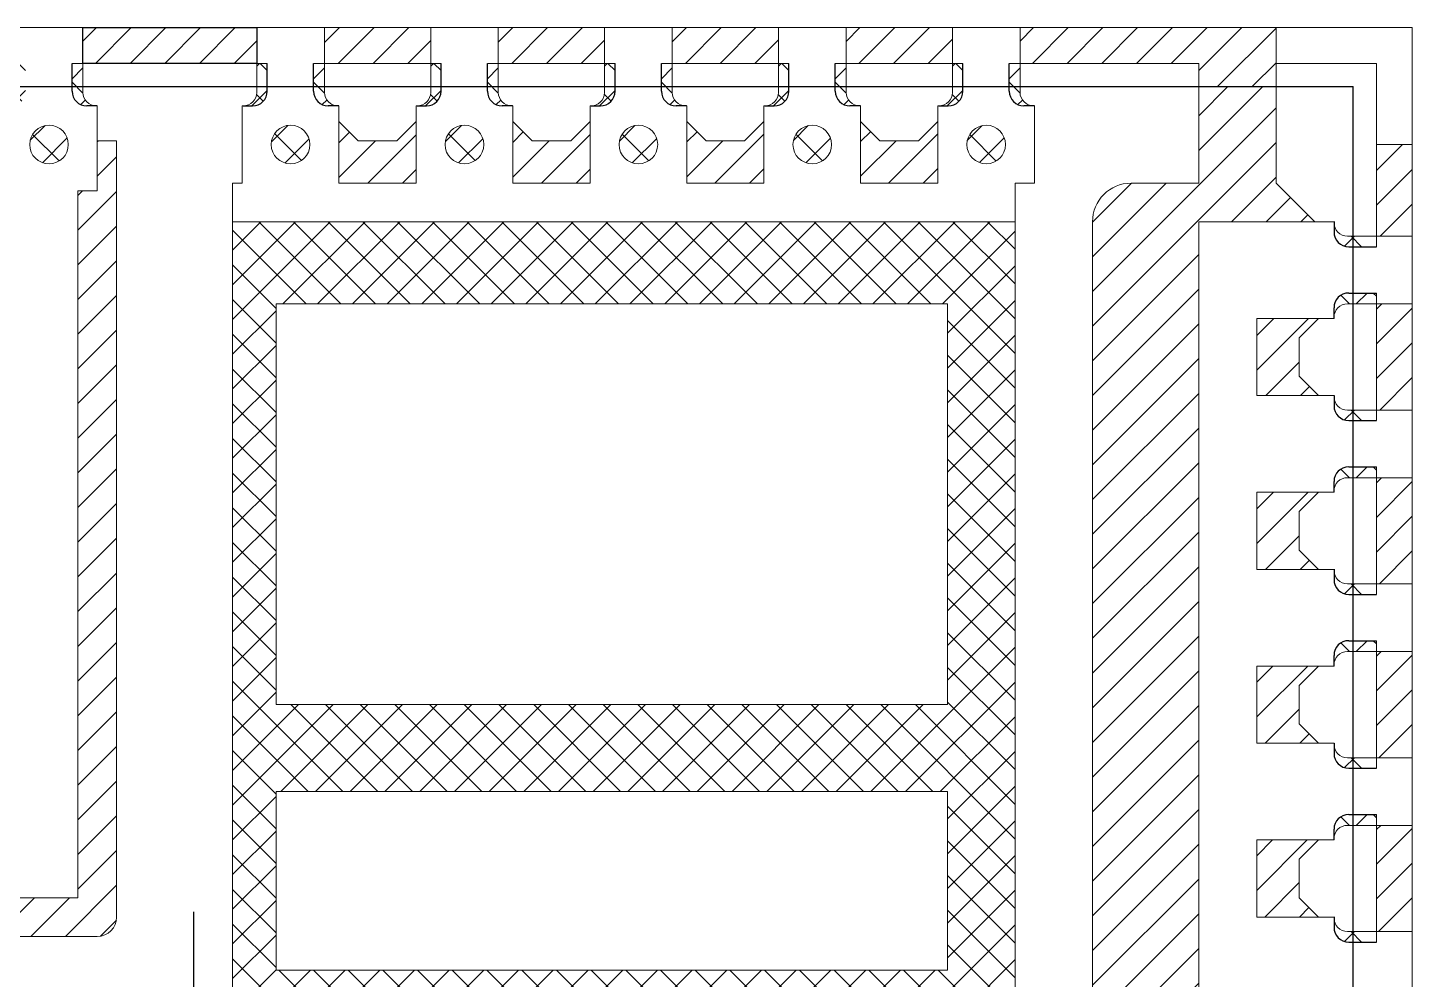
# Model space of a CAD drawing. Extents: x -4.2 to 13.4, y -4.2 to 26.3.
# Drawn here: x 11.567 to 13.359, y 0.095 to 1.326 of the extents above; entities that cross this region are included whole.
import ezdxf

# ---------------------------------------------------------------- set-up
doc = ezdxf.new("R2010")
doc.units = 0
doc.linetypes.add('CENTER', pattern=[50.8, 31.75, -6.35, 6.35, -6.35])
doc.linetypes.add('SLD-Solid', pattern=[0])
doc.layers.add('AM_4', color=3, linetype='Continuous', lineweight=25)
doc.layers.add('LDF', color=7, linetype='SLD-Solid')
doc.layers.add('LF-LINE', color=1, linetype='Continuous')
pattern_1 = [(45, (2.730356, 47.748522), (-0.02245064, 0.02245064), []), (135, (2.730356, 47.748522), (-0.02245064, -0.02245064), [])]

# ---------------------------------------------------------------- blocks, each defined once
blk = doc.blocks.new('A$C22A76AAA')
h = blk.add_hatch()
h.set_pattern_fill('ANSI31', color=256, scale=0.01)
h.set_pattern_definition([(45, (-1.52794, -0.04899), (-0.02245064, 0.02245064), [])])
h.paths.add_polyline_path([(-1.4709, -0.0187), (-1.8021, -0.0187), (-1.8021, -0.065), (-1.5709, -0.065), (-1.5709, -0.095), (-1.4709, -0.095)])
h.paths.add_polyline_path([(-1.8896, -0.0187), (-2.0271, -0.0187), (-2.0271, -0.065), (-1.8896, -0.065)])
h.paths.add_polyline_path([(-2.1146, -0.0187), (-2.2521, -0.0187), (-2.2521, -0.065), (-2.1146, -0.065)])
h.paths.add_polyline_path([(-2.3396, -0.0187), (-2.4771, -0.0187), (-2.4771, -0.065), (-2.3396, -0.065)])
h.paths.add_polyline_path([(-2.5646, -0.0187), (-2.7021, -0.0187), (-2.7021, -0.065), (-2.5646, -0.065)])
h.paths.add_polyline_path([(-2.7896, -0.0187), (-3.0146, -0.0187), (-3.0146, -0.065), (-2.7896, -0.065)])
h.paths.add_polyline_path([(-3.1021, -0.0187), (-3.2396, -0.0187), (-3.2396, -0.065), (-3.1021, -0.065)])
h.paths.add_polyline_path([(-3.3271, -0.0187), (-3.4646, -0.0187), (-3.4646, -0.065), (-3.3271, -0.065)])
h.paths.add_polyline_path([(-3.5521, -0.0187), (-3.6896, -0.0187), (-3.6896, -0.065), (-3.5521, -0.065)])
h.paths.add_polyline_path([(-3.7771, -0.0187), (-3.9146, -0.0187), (-3.9146, -0.065), (-3.7771, -0.065)])
h.paths.add_polyline_path([(-4.0021, -0.0187), (-4.2959, -0.0187), (-4.2959, -0.065), (-4.0021, -0.065)])
h.paths.add_polyline_path([(-4.4009, -0.17), (-4.4471, -0.17), (-4.4471, -0.2737), (-4.4009, -0.2737)])
h.paths.add_polyline_path([(-4.4009, -0.3612), (-4.4471, -0.3612), (-4.4471, -0.4987), (-4.4009, -0.4987)])
h.paths.add_polyline_path([(-4.4009, -0.5862), (-4.4471, -0.5862), (-4.4471, -0.7237), (-4.4009, -0.7237)])
h.paths.add_polyline_path([(-4.4009, -0.8112), (-4.4471, -0.8112), (-4.4471, -0.9487), (-4.4009, -0.9487)])
h.paths.add_polyline_path([(-4.4009, -1.0362), (-4.4471, -1.0362), (-4.4471, -1.1737), (-4.4009, -1.1737)])
h.paths.add_polyline_path([(-4.4009, -1.2612), (-4.4471, -1.2612), (-4.4471, -1.3987), (-4.4009, -1.3987)])
h.paths.add_polyline_path([(-4.4009, -1.4862), (-4.4471, -1.4862), (-4.4471, -1.6237), (-4.4009, -1.6237)])
h.paths.add_polyline_path([(-4.4009, -1.7112), (-4.4471, -1.7112), (-4.4471, -1.8487), (-4.4009, -1.8487)])
h.paths.add_polyline_path([(-4.4009, -1.9362), (-4.4471, -1.9362), (-4.4471, -2.0737), (-4.4009, -2.0737)])
h.paths.add_polyline_path([(-4.4009, -2.1612), (-4.4471, -2.1612), (-4.4471, -2.2987), (-4.4009, -2.2987)])
h.paths.add_polyline_path([(-4.4009, -2.3862), (-4.4471, -2.3862), (-4.4471, -2.52), (-4.4009, -2.52)])
h.paths.add_polyline_path([(-1.2946, -2.4012), (-1.3409, -2.4012), (-1.3409, -2.52), (-1.2946, -2.52)])
h.paths.add_polyline_path([(-1.2946, -2.1762), (-1.3409, -2.1762), (-1.3409, -2.3137), (-1.2946, -2.3137)])
h.paths.add_polyline_path([(-1.2946, -1.9512), (-1.3409, -1.9512), (-1.3409, -2.0887), (-1.2946, -2.0887)])
h.paths.add_polyline_path([(-1.2946, -1.7262), (-1.3409, -1.7262), (-1.3409, -1.8637), (-1.2946, -1.8637)])
h.paths.add_polyline_path([(-1.2946, -1.5012), (-1.3409, -1.5012), (-1.3409, -1.6387), (-1.2946, -1.6387)])
h.paths.add_polyline_path([(-1.2946, -1.2762), (-1.3409, -1.2762), (-1.3409, -1.4137), (-1.2946, -1.4137)])
h.paths.add_polyline_path([(-1.2946, -1.0512), (-1.3409, -1.0512), (-1.3409, -1.1887), (-1.2946, -1.1887)])
h.paths.add_polyline_path([(-1.2946, -0.8262), (-1.3409, -0.8262), (-1.3409, -0.9637), (-1.2946, -0.9637)])
h.paths.add_polyline_path([(-1.2946, -0.6012), (-1.3409, -0.6012), (-1.3409, -0.7387), (-1.2946, -0.7387)])
h.paths.add_polyline_path([(-1.2946, -0.3762), (-1.3409, -0.3762), (-1.3409, -0.5137), (-1.2946, -0.5137)])
h.paths.add_polyline_path([(-1.2946, -0.17), (-1.3409, -0.17), (-1.3409, -0.2887), (-1.2946, -0.2887)])
at = {"linetype": 'ByBlock', "ltscale": 10}
h = blk.add_hatch(dxfattribs=at)
h.set_pattern_fill('ANSI37', color=3, scale=0.01, style=0)
h.set_pattern_definition([(45, (-33.840053, -46.449707), (-0.02245064, 0.02245064), []), (135, (-33.840053, -46.449707), (-0.02245064, -0.02245064), [])])
h.paths.add_polyline_path([(-3.0886, -0.065), (-3.1021, -0.065), (-3.1021, -0.095), (-3.0886, -0.095)])
h.paths.add_polyline_path([(-3.0886, -0.095), (-3.1021, -0.095), (-3.1021, -0.1025, -0.413571), (-3.1196, -0.12), (-3.1076, -0.12, 0.414214), (-3.0886, -0.101)])
h.paths.add_polyline_path([(-3.0146, -0.095), (-3.0286, -0.095), (-3.0286, -0.101, 0.414214), (-3.0096, -0.12), (-2.9971, -0.12, -0.414856), (-3.0146, -0.1025)])
h.paths.add_polyline_path([(-3.0146, -0.065), (-3.0286, -0.065), (-3.0286, -0.095), (-3.0146, -0.095)])
h = blk.add_hatch(dxfattribs=at)
h.set_pattern_fill('ANSI37', color=3, scale=0.01, style=0)
h.set_pattern_definition([(45, (-33.527553, -46.449707), (-0.02245064, 0.02245064), []), (135, (-33.527553, -46.449707), (-0.02245064, -0.02245064), [])])
h.paths.add_polyline_path([(-2.7761, -0.065), (-2.7896, -0.065), (-2.7896, -0.095), (-2.7761, -0.095)])
h.paths.add_polyline_path([(-2.7761, -0.095), (-2.7896, -0.095), (-2.7896, -0.1025, -0.413571), (-2.8071, -0.12), (-2.7951, -0.12, 0.414214), (-2.7761, -0.101)])
h.paths.add_polyline_path([(-2.7021, -0.095), (-2.7161, -0.095), (-2.7161, -0.101, 0.414214), (-2.6971, -0.12), (-2.6846, -0.12, -0.414856), (-2.7021, -0.1025)])
h.paths.add_polyline_path([(-2.7021, -0.065), (-2.7161, -0.065), (-2.7161, -0.095), (-2.7021, -0.095)])
h = blk.add_hatch(dxfattribs=at)
h.set_pattern_fill('ANSI37', color=3, scale=0.01, style=0)
h.set_pattern_definition([(45, (-33.302553, -46.449707), (-0.02245064, 0.02245064), []), (135, (-33.302553, -46.449707), (-0.02245064, -0.02245064), [])])
h.paths.add_polyline_path([(-2.5511, -0.065), (-2.5646, -0.065), (-2.5646, -0.095), (-2.5511, -0.095)])
h.paths.add_polyline_path([(-2.5511, -0.095), (-2.5646, -0.095), (-2.5646, -0.1025, -0.413571), (-2.5821, -0.12), (-2.5701, -0.12, 0.414214), (-2.5511, -0.101)])
h.paths.add_polyline_path([(-2.4771, -0.095), (-2.4911, -0.095), (-2.4911, -0.101, 0.414214), (-2.4721, -0.12), (-2.4596, -0.12, -0.414856), (-2.4771, -0.1025)])
h.paths.add_polyline_path([(-2.4771, -0.065), (-2.4911, -0.065), (-2.4911, -0.095), (-2.4771, -0.095)])
h = blk.add_hatch(dxfattribs=at)
h.set_pattern_fill('ANSI37', color=3, scale=0.01, style=0)
h.set_pattern_definition([(45, (-33.077553, -46.449707), (-0.02245064, 0.02245064), []), (135, (-33.077553, -46.449707), (-0.02245064, -0.02245064), [])])
h.paths.add_polyline_path([(-2.3261, -0.065), (-2.3396, -0.065), (-2.3396, -0.095), (-2.3261, -0.095)])
h.paths.add_polyline_path([(-2.3261, -0.095), (-2.3396, -0.095), (-2.3396, -0.1025, -0.413571), (-2.3571, -0.12), (-2.3451, -0.12, 0.414214), (-2.3261, -0.101)])
h.paths.add_polyline_path([(-2.2521, -0.095), (-2.2661, -0.095), (-2.2661, -0.101, 0.414214), (-2.2471, -0.12), (-2.2346, -0.12, -0.414856), (-2.2521, -0.1025)])
h.paths.add_polyline_path([(-2.2521, -0.065), (-2.2661, -0.065), (-2.2661, -0.095), (-2.2521, -0.095)])
h = blk.add_hatch(dxfattribs=at)
h.set_pattern_fill('ANSI37', color=3, scale=0.01, style=0)
h.set_pattern_definition([(45, (-32.852553, -46.449707), (-0.02245064, 0.02245064), []), (135, (-32.852553, -46.449707), (-0.02245064, -0.02245064), [])])
h.paths.add_polyline_path([(-2.1011, -0.065), (-2.1146, -0.065), (-2.1146, -0.095), (-2.1011, -0.095)])
h.paths.add_polyline_path([(-2.1011, -0.095), (-2.1146, -0.095), (-2.1146, -0.1025, -0.413571), (-2.1321, -0.12), (-2.1201, -0.12, 0.414214), (-2.1011, -0.101)])
h.paths.add_polyline_path([(-2.0271, -0.095), (-2.0411, -0.095), (-2.0411, -0.101, 0.414214), (-2.0221, -0.12), (-2.0096, -0.12, -0.414856), (-2.0271, -0.1025)])
h.paths.add_polyline_path([(-2.0271, -0.065), (-2.0411, -0.065), (-2.0411, -0.095), (-2.0271, -0.095)])
h = blk.add_hatch(dxfattribs=at)
h.set_pattern_fill('ANSI37', color=3, scale=0.01, style=0)
h.set_pattern_definition([(45, (-32.627553, -46.449707), (-0.02245064, 0.02245064), []), (135, (-32.627553, -46.449707), (-0.02245064, -0.02245064), [])])
h.paths.add_polyline_path([(-1.8761, -0.065), (-1.8896, -0.065), (-1.8896, -0.095), (-1.8761, -0.095)])
h.paths.add_polyline_path([(-1.8761, -0.095), (-1.8896, -0.095), (-1.8896, -0.1025, -0.413571), (-1.9071, -0.12), (-1.8951, -0.12, 0.414214), (-1.8761, -0.101)])
h.paths.add_polyline_path([(-1.8021, -0.095), (-1.8161, -0.095), (-1.8161, -0.101, 0.414214), (-1.7971, -0.12), (-1.7846, -0.12, -0.414856), (-1.8021, -0.1025)])
h.paths.add_polyline_path([(-1.8021, -0.065), (-1.8161, -0.065), (-1.8161, -0.095), (-1.8021, -0.095)])
h = blk.add_hatch()
h.set_pattern_fill('ANSI31', color=256, scale=0.01)
h.set_pattern_definition([(45, (-42.198662, -48.186914), (-0.02245064, 0.02245064), [])])
h.paths.add_polyline_path([(-2.2334, -0.22), (-2.1334, -0.22), (-2.1334, -0.14), (-2.1584, -0.165), (-2.2084, -0.165), (-2.2334, -0.14)])
h.paths.add_polyline_path([(-4.3209, -2.055), (-4.1959, -2.055, -0.414214), (-4.1709, -2.08), (-4.1709, -2.03), (-4.2959, -2.03)])
h.paths.add_polyline_path([(-4.3209, -1.83), (-4.1959, -1.83, -0.414214), (-4.1709, -1.855), (-4.1709, -1.805), (-4.2959, -1.805)])
h.paths.add_polyline_path([(-4.3209, -1.605), (-4.1959, -1.605, -0.414214), (-4.1709, -1.63), (-4.1709, -1.58), (-4.2959, -1.58)])
h.paths.add_polyline_path([(-4.3209, -1.38), (-4.1959, -1.38, -0.414214), (-4.1709, -1.405), (-4.1709, -1.355), (-4.2959, -1.355)])
h.paths.add_polyline_path([(-4.3209, -1.155), (-4.1959, -1.155, -0.414214), (-4.1709, -1.18), (-4.1709, -1.13), (-4.2959, -1.13)])
h.paths.add_polyline_path([(-4.3209, -0.93), (-4.1959, -0.93, -0.414214), (-4.1709, -0.955), (-4.1709, -0.905), (-4.2959, -0.905)])
h.paths.add_polyline_path([(-4.3259, -0.705), (-4.1959, -0.705, -0.414214), (-4.1709, -0.73), (-4.1709, -0.805, -0.414214), (-4.1959, -0.83), (-4.0459, -0.83), (-4.0459, -0.455), (-4.2959, -0.455), (-4.3209, -0.48), (-4.1959, -0.48, -0.414214), (-4.1709, -0.505), (-4.1709, -0.58, -0.414214), (-4.1959, -0.605), (-4.3259, -0.605)])
h.paths.add_polyline_path([(-4.1709, -0.355, -0.414214), (-4.1959, -0.38), (-3.9959, -0.38), (-3.9959, -0.23), (-4.0209, -0.23), (-4.2959, -0.23), (-4.3209, -0.255), (-4.1959, -0.255, -0.414214), (-4.1709, -0.28)])
h.paths.add_polyline_path([(-3.8959, -0.22), (-3.7959, -0.22), (-3.7959, -0.14), (-3.8209, -0.165), (-3.8709, -0.165), (-3.8959, -0.14)])
h.paths.add_polyline_path([(-3.6709, -0.22), (-3.5709, -0.22), (-3.5709, -0.14), (-3.5959, -0.165), (-3.6459, -0.165), (-3.6709, -0.14)])
h.paths.add_polyline_path([(-3.4459, -0.22), (-3.3459, -0.22), (-3.3459, -0.14), (-3.3709, -0.165), (-3.4209, -0.165), (-3.4459, -0.14)])
h.paths.add_polyline_path([(-3.2209, -0.22), (-3.1209, -0.22), (-3.1209, -0.14), (-3.1459, -0.165), (-3.1959, -0.165), (-3.2209, -0.14)])
h.paths.add_polyline_path([(-2.6834, -0.22), (-2.5834, -0.22), (-2.5834, -0.14), (-2.6084, -0.165), (-2.6584, -0.165), (-2.6834, -0.14)])
h.paths.add_polyline_path([(-2.4584, -0.22), (-2.3584, -0.22), (-2.3584, -0.14), (-2.3834, -0.165), (-2.4334, -0.165), (-2.4584, -0.14)])
h.paths.add_polyline_path([(-2.0084, -0.22), (-1.9084, -0.22), (-1.9084, -0.14), (-1.9334, -0.165), (-1.9834, -0.165), (-2.0084, -0.14)])
h.paths.add_polyline_path([(-1.4959, -0.495), (-1.4159, -0.495), (-1.4409, -0.47), (-1.4409, -0.42), (-1.4159, -0.395), (-1.4959, -0.395)])
h.paths.add_polyline_path([(-1.4959, -0.72), (-1.4159, -0.72), (-1.4409, -0.695), (-1.4409, -0.645), (-1.4159, -0.62), (-1.4959, -0.62)])
h.paths.add_polyline_path([(-1.4959, -0.945), (-1.4159, -0.945), (-1.4409, -0.92), (-1.4409, -0.87), (-1.4159, -0.845), (-1.4959, -0.845)])
h.paths.add_polyline_path([(-1.4959, -1.17), (-1.4159, -1.17), (-1.4409, -1.145), (-1.4409, -1.095), (-1.4159, -1.07), (-1.4959, -1.07)])
h.paths.add_polyline_path([(-1.4959, -1.395), (-1.4159, -1.395), (-1.4409, -1.37), (-1.4409, -1.32), (-1.4159, -1.295), (-1.4959, -1.295)])
h.paths.add_polyline_path([(-1.4959, -1.62), (-1.4159, -1.62), (-1.4409, -1.595), (-1.4409, -1.545), (-1.4159, -1.52), (-1.4959, -1.52)])
h.paths.add_polyline_path([(-1.4959, -1.845), (-1.4159, -1.845), (-1.4409, -1.82), (-1.4409, -1.77), (-1.4159, -1.745), (-1.4959, -1.745)])
h.paths.add_polyline_path([(-1.4959, -2.07), (-1.4159, -2.07), (-1.4409, -2.045), (-1.4409, -1.995), (-1.4159, -1.97), (-1.4959, -1.97)])
h.paths.add_polyline_path([(-1.4959, -2.295), (-1.4159, -2.295), (-1.4409, -2.27), (-1.4409, -2.22), (-1.4159, -2.195), (-1.4959, -2.195)])
h.paths.add_polyline_path([(-2.0584, -2.55), (-2.0334, -2.525), (-1.9834, -2.525), (-1.9584, -2.55), (-1.9584, -2.47), (-2.0584, -2.47)])
h.paths.add_polyline_path([(-2.2834, -2.55), (-2.2584, -2.525), (-2.2084, -2.525), (-2.1834, -2.55), (-2.1834, -2.47), (-2.2834, -2.47)])
h.paths.add_polyline_path([(-2.9709, -2.52), (-2.9459, -2.545), (-2.9459, -2.42, -0.414214), (-2.9209, -2.395), (-2.9709, -2.395)])
h.paths.add_polyline_path([(-2.6709, -2.1325), (-2.5209, -2.1325), (-2.5209, -1.8637), (-2.7709, -1.8637), (-2.7709, -1.995), (-2.6709, -1.995)])
h.paths.add_polyline_path([(-2.8209, -2.42), (-2.8209, -2.55), (-2.7959, -2.525), (-2.7459, -2.525), (-2.7209, -2.55), (-2.7209, -2.57), (-2.7196, -2.57, -0.414214), (-2.7021, -2.5875), (-2.7021, -2.595), (-2.6146, -2.595), (-2.6146, -2.5875, -0.414214), (-2.5971, -2.57), (-2.5959, -2.57), (-2.5959, -2.22), (-2.6709, -2.22), (-2.8209, -2.22), (-2.8209, -2.27), (-2.7834, -2.27), (-2.7834, -2.395), (-2.8459, -2.395, -0.414214)])
h.paths.add_polyline_path([(-3.2709, -2.545), (-3.2459, -2.52), (-3.2459, -2.395), (-3.2959, -2.395, -0.414214), (-3.2709, -2.42)])
h.paths.add_polyline_path([(-3.4959, -2.545), (-3.4709, -2.52), (-3.4709, -2.395), (-3.5209, -2.395, -0.414214), (-3.4959, -2.42)])
h.paths.add_polyline_path([(-3.6459, -2.52), (-3.6209, -2.545), (-3.6209, -2.42, -0.414214), (-3.5959, -2.395), (-3.6459, -2.395)])
h.paths.add_polyline_path([(-3.9459, -2.545), (-3.9209, -2.52), (-3.9209, -2.395), (-3.9709, -2.395, -0.414214), (-3.9459, -2.42)])
h.paths.add_polyline_path([(-4.0959, -2.52), (-4.0709, -2.545), (-4.0709, -2.42, -0.414214), (-4.0459, -2.395), (-4.0959, -2.395)])
h.paths.add_polyline_path([(-4.2959, -2.43), (-4.1709, -2.43), (-4.1709, -2.38, -0.414214), (-4.1959, -2.405), (-4.3209, -2.405)])
h.paths.add_polyline_path([(-4.3209, -2.28), (-4.1959, -2.28, -0.414214), (-4.1709, -2.305), (-4.1709, -2.255), (-4.2959, -2.255)])
h.paths.add_polyline_path([(-4.0459, -2.27), (-3.8459, -2.27), (-3.8459, -2.42, -0.414214), (-3.8209, -2.395), (-3.7459, -2.395, -0.414214), (-3.7209, -2.42), (-3.7209, -2.27), (-3.1709, -2.27), (-3.1709, -2.42, -0.414214), (-3.1459, -2.395), (-3.0709, -2.395, -0.414214), (-3.0459, -2.42), (-3.0459, -2.27), (-2.9709, -2.27), (-2.9709, -1.595), (-2.8209, -1.595), (-2.8209, -1.345), (-2.9709, -1.345), (-2.9709, -1.295), (-4.0459, -1.295)])
h.paths.add_polyline_path([(-3.0209, -2.22), (-3.8959, -2.22), (-3.9959, -2.12), (-3.9959, -1.345), (-3.0209, -1.345)], flags=16)
h.paths.add_polyline_path([(-3.7834, -1.195), (-2.9959, -1.195, 0.414214), (-2.9709, -1.17), (-2.9709, -0.165), (-2.9959, -0.165), (-2.9959, -0.23), (-3.0209, -0.23), (-3.0209, -1.145), (-3.8209, -1.145), (-3.8209, -1.1575, 0.414214)])
h.paths.add_polyline_path([(-4.0459, -1.17, 0.414214), (-4.0209, -1.195), (-3.9334, -1.195, 0.414214), (-3.8959, -1.1575), (-3.8959, -1.145), (-3.9959, -1.145), (-3.9959, -0.93), (-3.9459, -0.93), (-3.9459, -0.38), (-3.9709, -0.38), (-3.9709, -0.905), (-4.0459, -0.905)])
edge = h.paths.add_edge_path()
edge.add_line((-1.4209, -0.27), (-1.4709, -0.22))
edge.add_line((-1.4709, -0.22), (-1.4709, -0.095))
edge.add_line((-1.4709, -0.095), (-1.5709, -0.095))
edge.add_line((-1.5709, -0.095), (-1.5709, -0.22))
edge.add_line((-1.5709, -0.22), (-1.6584, -0.22))
edge.add_arc((-1.6584, -0.27), 0.05, 450, 540)
edge.add_line((-1.7084, -0.27), (-1.7084, -2.42))
edge.add_arc((-1.6584, -2.42), 0.05, 180, 270)
edge.add_line((-1.6584, -2.47), (-1.5709, -2.47))
edge.add_line((-1.5709, -2.47), (-1.5709, -2.595))
edge.add_line((-1.5709, -2.595), (-1.4709, -2.595))
edge.add_line((-1.4709, -2.595), (-1.4709, -2.47))
edge.add_line((-1.4709, -2.47), (-1.4209, -2.42))
edge.add_line((-1.4209, -2.42), (-1.5709, -2.42))
edge.add_line((-1.5709, -2.42), (-1.5709, -0.27))
edge.add_line((-1.5709, -0.27), (-1.4209, -0.27))
h = blk.add_hatch(dxfattribs=at)
h.set_pattern_fill('ANSI37', color=3, scale=0.01, style=0)
h.set_pattern_definition(pattern_1)
h.paths.add_polyline_path([(-3.8959, -1.145), (-3.8209, -1.145), (-3.8209, -0.4825, 0.414214), (-3.8584, -0.445, 0.414214), (-3.8959, -0.4825)])
h.paths.add_polyline_path([(-3.9334, -0.17, 1), (-3.9834, -0.17, 1)])
h.paths.add_polyline_path([(-3.7584, -0.17, 1), (-3.7084, -0.17, 1)])
h.paths.add_polyline_path([(-3.5334, -0.17, 1), (-3.4834, -0.17, 1)])
h.paths.add_polyline_path([(-3.3084, -0.17, 1), (-3.2584, -0.17, 1)])
h.paths.add_polyline_path([(-3.0834, -0.17, 1), (-3.0334, -0.17, 1)])
h.paths.add_polyline_path([(-2.7709, -0.17, 1), (-2.7209, -0.17, 1)])
h.paths.add_polyline_path([(-2.5459, -0.17, 1), (-2.4959, -0.17, 1)])
h.paths.add_polyline_path([(-2.2709, -0.17, 1), (-2.3209, -0.17, 1)])
h.paths.add_polyline_path([(-2.0459, -0.17, 1), (-2.0959, -0.17, 1)])
h.paths.add_polyline_path([(-1.8709, -0.17, 1), (-1.8209, -0.17, 1)])
h.paths.add_polyline_path([(-2.3709, -2.525, 1), (-2.3209, -2.525, 1)])
h.paths.add_polyline_path([(-2.0959, -2.525, 1), (-2.1459, -2.525, 1)])
h.paths.add_polyline_path([(-1.9209, -2.525, 1), (-1.8709, -2.525, 1)])
h = blk.add_hatch(dxfattribs=at)
h.set_pattern_fill('ANSI37', color=3, scale=0.01, style=0)
h.set_pattern_definition(pattern_1)
h.paths.add_polyline_path([(-1.8084, -0.27), (-2.8209, -0.27), (-2.8209, -1.345), (-2.7709, -1.345), (-2.7709, -1.595), (-2.8209, -1.595), (-2.8209, -1.7887), (-2.4459, -1.7887), (-2.4459, -2.42), (-1.8084, -2.42)])
h.paths.add_polyline_path([(-2.7646, -0.3762), (-1.8959, -0.3762), (-1.8959, -0.895), (-2.7646, -0.895)], flags=16)
h.paths.add_polyline_path([(-2.7646, -1.0075), (-1.8959, -1.0075), (-1.8959, -1.2387), (-2.7646, -1.2387)], flags=16)
h.paths.add_polyline_path([(-1.8959, -1.3512), (-1.8959, -1.7387), (-2.7146, -1.7387), (-2.7146, -1.3512)], flags=16)
h.paths.add_polyline_path([(-2.4334, -1.8135), (-1.8959, -1.8135), (-1.8959, -2.2637), (-2.4334, -2.2637)], flags=16)
h = blk.add_hatch(dxfattribs=at)
h.set_pattern_fill('ANSI37', color=3, scale=0.01, style=0)
h.set_pattern_definition([(45, (-1.35624, -0.292898), (-0.022451, 0.022451), []), (135, (-1.35624, -0.292898), (-0.022451, -0.022451), [])])
h.paths.add_polyline_path([(-1.3409, -0.2887), (-1.3709, -0.2887), (-1.3709, -0.3022), (-1.3409, -0.3022)])
h.paths.add_polyline_path([(-1.3709, -0.2887), (-1.3784, -0.2887, -0.413571), (-1.3959, -0.2713), (-1.3959, -0.2832, 0.414214), (-1.3769, -0.3022), (-1.3709, -0.3022)])
h.paths.add_polyline_path([(-1.3409, -0.3622), (-1.3709, -0.3622), (-1.3709, -0.3762), (-1.3409, -0.3762)])
h.paths.add_polyline_path([(-1.3709, -0.3622), (-1.3769, -0.3622, 0.414214), (-1.3959, -0.3812), (-1.3959, -0.3938, -0.414856), (-1.3784, -0.3762), (-1.3709, -0.3762)])
h = blk.add_hatch(dxfattribs=at)
h.set_pattern_fill('ANSI37', color=3, scale=0.01, style=0)
h.set_pattern_definition([(45, (-1.35624, -0.517898), (-0.022451, 0.022451), []), (135, (-1.35624, -0.517898), (-0.022451, -0.022451), [])])
h.paths.add_polyline_path([(-1.3409, -0.5137), (-1.3709, -0.5137), (-1.3709, -0.5272), (-1.3409, -0.5272)])
h.paths.add_polyline_path([(-1.3709, -0.5137), (-1.3784, -0.5137, -0.413571), (-1.3959, -0.4963), (-1.3959, -0.5082, 0.414214), (-1.3769, -0.5272), (-1.3709, -0.5272)])
h.paths.add_polyline_path([(-1.3409, -0.5872), (-1.3709, -0.5872), (-1.3709, -0.6012), (-1.3409, -0.6012)])
h.paths.add_polyline_path([(-1.3709, -0.5872), (-1.3769, -0.5872, 0.414214), (-1.3959, -0.6062), (-1.3959, -0.6188, -0.414856), (-1.3784, -0.6012), (-1.3709, -0.6012)])
h = blk.add_hatch(dxfattribs=at)
h.set_pattern_fill('ANSI37', color=3, scale=0.01, style=0)
h.set_pattern_definition([(45, (-1.35624, -0.742898), (-0.022451, 0.022451), []), (135, (-1.35624, -0.742898), (-0.022451, -0.022451), [])])
h.paths.add_polyline_path([(-1.3409, -0.7387), (-1.3709, -0.7387), (-1.3709, -0.7522), (-1.3409, -0.7522)])
h.paths.add_polyline_path([(-1.3709, -0.7387), (-1.3784, -0.7387, -0.413571), (-1.3959, -0.7213), (-1.3959, -0.7332, 0.414214), (-1.3769, -0.7522), (-1.3709, -0.7522)])
h.paths.add_polyline_path([(-1.3409, -0.8122), (-1.3709, -0.8122), (-1.3709, -0.8262), (-1.3409, -0.8262)])
h.paths.add_polyline_path([(-1.3709, -0.8122), (-1.3769, -0.8122, 0.414214), (-1.3959, -0.8312), (-1.3959, -0.8438, -0.414856), (-1.3784, -0.8262), (-1.3709, -0.8262)])
h = blk.add_hatch(dxfattribs=at)
h.set_pattern_fill('ANSI37', color=3, scale=0.01, style=0)
h.set_pattern_definition([(45, (-1.35624, -0.967898), (-0.022451, 0.022451), []), (135, (-1.35624, -0.967898), (-0.022451, -0.022451), [])])
h.paths.add_polyline_path([(-1.3409, -0.9637), (-1.3709, -0.9637), (-1.3709, -0.9772), (-1.3409, -0.9772)])
h.paths.add_polyline_path([(-1.3709, -0.9637), (-1.3784, -0.9637, -0.413571), (-1.3959, -0.9463), (-1.3959, -0.9582, 0.414214), (-1.3769, -0.9772), (-1.3709, -0.9772)])
h.paths.add_polyline_path([(-1.3409, -1.0372), (-1.3709, -1.0372), (-1.3709, -1.0512), (-1.3409, -1.0512)])
h.paths.add_polyline_path([(-1.3709, -1.0372), (-1.3769, -1.0372, 0.414214), (-1.3959, -1.0562), (-1.3959, -1.0688, -0.414856), (-1.3784, -1.0512), (-1.3709, -1.0512)])
h = blk.add_hatch(dxfattribs=at)
h.set_pattern_fill('ANSI37', color=3, scale=0.01, style=0)
h.set_pattern_definition([(45, (-1.35624, -1.192898), (-0.022451, 0.022451), []), (135, (-1.35624, -1.192898), (-0.022451, -0.022451), [])])
h.paths.add_polyline_path([(-1.3409, -1.1887), (-1.3709, -1.1887), (-1.3709, -1.2022), (-1.3409, -1.2022)])
h.paths.add_polyline_path([(-1.3709, -1.1887), (-1.3784, -1.1887, -0.413571), (-1.3959, -1.1713), (-1.3959, -1.1832, 0.414214), (-1.3769, -1.2022), (-1.3709, -1.2022)])
h.paths.add_polyline_path([(-1.3409, -1.2622), (-1.3709, -1.2622), (-1.3709, -1.2762), (-1.3409, -1.2762)])
h.paths.add_polyline_path([(-1.3709, -1.2622), (-1.3769, -1.2622, 0.414214), (-1.3959, -1.2812), (-1.3959, -1.2938, -0.414856), (-1.3784, -1.2762), (-1.3709, -1.2762)])
at = {"color": 6, "linetype": 'SLD-Solid'}
for p in [(-4.3709, -0.095), (-4.3709, -0.095), (-1.3709, -2.595)]:
    blk.add_line(p, (-1.3709, -0.095), dxfattribs=at)
at = {"color": 1, "linetype": 'CENTER'}
blk.add_line((-2.8709, -1.5168), (-2.8709, -1.1633), dxfattribs=at)
blk.add_lwpolyline([(-3.0146, -0.065), (-3.0146, -0.0187), (-2.7896, -0.0187), (-2.7896, -0.065)], close=True)
at = {"layer": 'AM_4', "color": 1, "linetype": 'ByBlock'}
for p, q in [((-3.0286, -0.101), (-3.0286, -0.065)), ((-2.7161, -0.101), (-2.7161, -0.065)), ((-2.4911, -0.101), (-2.4911, -0.065)), ((-2.2661, -0.101), (-2.2661, -0.065)), ((-2.0411, -0.101), (-2.0411, -0.065)), ((-1.8161, -0.101), (-1.8161, -0.065))]:
    blk.add_line(p, q, dxfattribs=at)
at = {"layer": 'LDF', "linetype": 'SLD-Solid', "lineweight": 15}
for p, q in [((-4.4471, -0.0187), (-1.2946, -0.0187)), ((-2.7021, -0.0187), (-2.5646, -0.0187)), ((-2.7021, -0.095), (-2.7021, -0.0187)), ((-2.7021, -0.065), (-2.7021, -0.0187)), ((-2.5646, -0.0187), (-2.5646, -0.065)), ((-2.5646, -0.0187), (-2.5646, -0.1025)), ((-2.4771, -0.0187), (-2.3396, -0.0187)), ((-2.4771, -0.095), (-2.4771, -0.0187)), ((-2.4771, -0.065), (-2.4771, -0.0187)), ((-2.3396, -0.0187), (-2.3396, -0.095)), ((-2.3396, -0.0187), (-2.3396, -0.065)), ((-2.2521, -0.0187), (-2.1146, -0.0187)), ((-2.2521, -0.095), (-2.2521, -0.0187)), ((-2.2521, -0.065), (-2.2521, -0.0187)), ((-2.1146, -0.0187), (-2.1146, -0.065)), ((-2.1146, -0.0187), (-2.1146, -0.095)), ((-2.0271, -0.0187), (-1.8896, -0.0187)), ((-2.0271, -0.095), (-2.0271, -0.0187)), ((-2.0271, -0.065), (-2.0271, -0.0187)), ((-1.8896, -0.0187), (-1.8896, -0.065)), ((-1.8896, -0.0187), (-1.8896, -0.095)), ((-1.8021, -0.0187), (-1.4709, -0.0187)), ((-1.8021, -0.095), (-1.8021, -0.0187)), ((-1.8021, -0.065), (-1.8021, -0.0187)), ((-1.4709, -0.0187), (-1.4709, -0.095)), ((-1.2946, -0.0187), (-1.2946, -2.6712)), ((-3.0286, -0.065), (-2.7761, -0.065)), ((-3.0146, -0.095), (-3.0146, -0.065)), ((-2.7896, -0.065), (-2.7896, -0.095)), ((-2.5511, -0.065), (-2.7161, -0.065)), ((-2.7021, -0.095), (-2.7021, -0.065)), ((-2.5646, -0.065), (-2.5646, -0.095)), ((-2.3261, -0.065), (-2.4911, -0.065)), ((-2.4771, -0.095), (-2.4771, -0.065)), ((-2.3396, -0.065), (-2.3396, -0.095)), ((-2.1011, -0.065), (-2.2661, -0.065)), ((-2.2521, -0.095), (-2.2521, -0.065)), ((-2.1146, -0.065), (-2.1146, -0.095)), ((-1.8761, -0.065), (-2.0411, -0.065)), ((-2.0271, -0.095), (-2.0271, -0.065)), ((-1.8896, -0.065), (-1.8896, -0.095)), ((-1.5709, -0.065), (-1.8161, -0.065)), ((-1.8021, -0.095), (-1.8021, -0.065)), ((-1.5709, -0.095), (-1.5709, -0.065)), ((-1.4459, -0.065), (-1.4709, -0.065)), ((-1.4709, -0.065), (-1.3409, -0.065)), ((-1.4459, -0.065), (-1.3409, -0.065)), ((-1.3409, -0.065), (-1.3409, -0.17)), ((-1.3409, -0.065), (-1.3409, -0.3022)), ((-3.1021, -0.095), (-3.0146, -0.095)), ((-3.0146, -0.1025), (-3.0146, -0.095)), ((-2.7896, -0.095), (-2.7021, -0.095)), ((-2.7896, -0.095), (-2.7896, -0.1025)), ((-2.7021, -0.1025), (-2.7021, -0.095)), ((-2.5646, -0.095), (-2.4771, -0.095)), ((-2.5646, -0.095), (-2.5646, -0.1025)), ((-2.4771, -0.1025), (-2.4771, -0.095)), ((-2.3396, -0.095), (-2.2521, -0.095)), ((-2.3396, -0.095), (-2.3396, -0.1025)), ((-2.2521, -0.1025), (-2.2521, -0.095)), ((-2.1146, -0.095), (-2.0271, -0.095)), ((-2.1146, -0.095), (-2.1146, -0.1025)), ((-2.0271, -0.1025), (-2.0271, -0.095)), ((-1.8896, -0.095), (-1.8021, -0.095)), ((-1.8896, -0.095), (-1.8896, -0.1025)), ((-1.8021, -0.1025), (-1.8021, -0.095)), ((-1.5709, -0.22), (-1.5709, -0.095)), ((-1.5709, -0.095), (-1.4709, -0.095)), ((-1.4709, -0.095), (-1.4709, -0.22)), ((-2.9971, -0.12), (-2.9959, -0.12)), ((-2.9959, -0.165), (-2.9959, -0.12)), ((-2.9959, -0.23), (-2.9959, -0.12)), ((-2.8084, -0.22), (-2.8084, -0.12)), ((-2.8084, -0.12), (-2.8071, -0.12)), ((-2.6846, -0.12), (-2.6834, -0.12)), ((-2.6834, -0.22), (-2.6834, -0.12)), ((-2.6834, -0.14), (-2.6834, -0.12)), ((-2.5834, -0.22), (-2.5834, -0.12)), ((-2.5834, -0.14), (-2.5834, -0.12)), ((-2.5834, -0.12), (-2.5821, -0.12)), ((-2.4596, -0.12), (-2.4584, -0.12)), ((-2.4584, -0.22), (-2.4584, -0.12)), ((-2.4584, -0.14), (-2.4584, -0.12)), ((-2.3584, -0.22), (-2.3584, -0.12)), ((-2.3584, -0.14), (-2.3584, -0.12)), ((-2.2346, -0.12), (-2.2334, -0.12)), ((-2.2334, -0.14), (-2.2334, -0.12)), ((-2.1334, -0.14), (-2.1334, -0.12)), ((-2.1334, -0.12), (-2.1321, -0.12)), ((-2.0096, -0.12), (-2.0084, -0.12)), ((-2.0084, -0.22), (-2.0084, -0.12)), ((-2.0084, -0.14), (-2.0084, -0.12)), ((-1.9084, -0.22), (-1.9084, -0.12)), ((-1.9084, -0.14), (-1.9084, -0.12)), ((-1.9084, -0.12), (-1.9071, -0.12)), ((-1.7846, -0.12), (-1.7834, -0.12)), ((-1.7834, -0.22), (-1.7834, -0.12)), ((-2.6834, -0.14), (-2.6834, -0.22)), ((-2.6584, -0.165), (-2.6834, -0.14)), ((-2.5834, -0.14), (-2.6084, -0.165)), ((-2.5834, -0.22), (-2.5834, -0.14)), ((-2.4584, -0.22), (-2.4584, -0.14)), ((-2.4334, -0.165), (-2.4584, -0.14)), ((-2.3584, -0.14), (-2.3834, -0.165)), ((-2.3584, -0.22), (-2.3584, -0.14)), ((-2.2334, -0.22), (-2.2334, -0.14)), ((-2.2084, -0.165), (-2.2334, -0.14)), ((-2.1334, -0.14), (-2.1584, -0.165)), ((-2.1334, -0.22), (-2.1334, -0.14)), ((-2.0084, -0.22), (-2.0084, -0.14)), ((-1.9834, -0.165), (-2.0084, -0.14)), ((-1.9084, -0.14), (-1.9334, -0.165)), ((-1.9084, -0.14), (-1.9084, -0.22)), ((-2.9959, -0.165), (-2.9959, -0.23)), ((-2.9959, -0.165), (-2.9709, -0.165)), ((-2.9709, -1.17), (-2.9709, -0.165)), ((-2.6584, -0.165), (-2.6084, -0.165)), ((-2.4334, -0.165), (-2.3834, -0.165)), ((-2.2084, -0.165), (-2.1584, -0.165)), ((-1.9834, -0.165), (-1.9334, -0.165)), ((-1.3409, -0.17), (-1.2946, -0.17)), ((-1.3409, -0.3022), (-1.3409, -0.17)), ((-1.2946, -0.17), (-1.2946, -0.2887)), ((-3.0209, -0.23), (-3.0209, -1.145)), ((-2.9959, -0.23), (-3.0209, -0.23)), ((-2.8209, -0.22), (-2.8084, -0.22)), ((-2.8209, -0.27), (-2.8209, -0.22)), ((-2.6834, -0.22), (-2.5834, -0.22)), ((-2.4584, -0.22), (-2.3584, -0.22)), ((-2.1334, -0.22), (-2.2334, -0.22)), ((-2.0084, -0.22), (-1.9084, -0.22)), ((-1.8084, -2.42), (-1.8084, -0.22)), ((-1.7834, -0.22), (-1.8084, -0.22)), ((-1.6584, -0.22), (-1.5709, -0.22)), ((-1.4709, -0.22), (-1.4209, -0.27)), ((-2.8209, -0.27), (-2.8209, -1.7887)), ((-1.8084, -0.27), (-2.8209, -0.27)), ((-1.7084, -2.42), (-1.7084, -0.27)), ((-1.5709, -2.42), (-1.5709, -0.27)), ((-1.5709, -0.27), (-1.3959, -0.27)), ((-1.4209, -0.27), (-1.5709, -0.27)), ((-1.4209, -0.27), (-1.3959, -0.27)), ((-1.3959, -0.2712), (-1.3959, -0.27)), ((-1.3784, -0.2887), (-1.3709, -0.2887)), ((-1.3409, -0.2887), (-1.3709, -0.2887)), ((-1.2946, -0.2887), (-1.3709, -0.2887)), ((-1.2946, -0.2887), (-1.3409, -0.2887)), ((-1.3409, -0.3762), (-1.3409, -0.3622)), ((-1.3409, -0.3622), (-1.3409, -0.3762)), ((-2.7646, -0.3762), (-2.7646, -0.895)), ((-1.8959, -0.3762), (-2.7646, -0.3762)), ((-1.8959, -0.895), (-1.8959, -0.3762)), ((-1.3959, -0.395), (-1.3959, -0.3937)), ((-1.3709, -0.3762), (-1.3784, -0.3762)), ((-1.3709, -0.3762), (-1.3409, -0.3762)), ((-1.3709, -0.3762), (-1.2946, -0.3762)), ((-1.3409, -0.5272), (-1.3409, -0.3762)), ((-1.3409, -0.3762), (-1.2946, -0.3762)), ((-1.2946, -0.3762), (-1.2946, -0.5137)), ((-1.4959, -0.395), (-1.4959, -0.495)), ((-1.4159, -0.395), (-1.4959, -0.395)), ((-1.4959, -0.395), (-1.3959, -0.395)), ((-1.4409, -0.42), (-1.4159, -0.395)), ((-1.4159, -0.395), (-1.3959, -0.395)), ((-1.4409, -0.47), (-1.4409, -0.42)), ((-1.4159, -0.495), (-1.4409, -0.47)), ((-1.4959, -0.495), (-1.4159, -0.495)), ((-1.4959, -0.495), (-1.3959, -0.495)), ((-1.4159, -0.495), (-1.3959, -0.495)), ((-1.3959, -0.4962), (-1.3959, -0.495)), ((-1.3784, -0.5137), (-1.3709, -0.5137)), ((-1.3409, -0.5137), (-1.3709, -0.5137)), ((-1.2946, -0.5137), (-1.3709, -0.5137)), ((-1.2946, -0.5137), (-1.3409, -0.5137)), ((-1.3409, -0.7522), (-1.3409, -0.5872)), ((-1.3709, -0.6012), (-1.3784, -0.6012)), ((-1.3709, -0.6012), (-1.3409, -0.6012)), ((-1.3709, -0.6012), (-1.2946, -0.6012)), ((-1.3409, -0.6012), (-1.2946, -0.6012)), ((-1.2946, -0.6012), (-1.2946, -0.7387)), ((-1.4959, -0.72), (-1.4959, -0.62)), ((-1.4959, -0.62), (-1.4159, -0.62)), ((-1.4959, -0.62), (-1.3959, -0.62)), ((-1.4409, -0.645), (-1.4159, -0.62)), ((-1.4159, -0.62), (-1.3959, -0.62)), ((-1.3959, -0.62), (-1.3959, -0.6187)), ((-1.4409, -0.695), (-1.4409, -0.645)), ((-1.4159, -0.72), (-1.4409, -0.695)), ((-1.4159, -0.72), (-1.4959, -0.72)), ((-1.4959, -0.72), (-1.3959, -0.72)), ((-1.4159, -0.72), (-1.3959, -0.72)), ((-1.3959, -0.7212), (-1.3959, -0.72)), ((-1.3784, -0.7387), (-1.3709, -0.7387)), ((-1.3409, -0.7387), (-1.3709, -0.7387)), ((-1.2946, -0.7387), (-1.3709, -0.7387)), ((-1.2946, -0.7387), (-1.3409, -0.7387)), ((-1.3409, -0.9772), (-1.3409, -0.8122)), ((-1.3709, -0.8262), (-1.3784, -0.8262)), ((-1.3709, -0.8262), (-1.3409, -0.8262)), ((-1.3709, -0.8262), (-1.2946, -0.8262)), ((-1.3409, -0.8262), (-1.2946, -0.8262)), ((-1.2946, -0.8262), (-1.2946, -0.9637)), ((-1.4959, -0.945), (-1.4959, -0.845)), ((-1.4959, -0.845), (-1.4159, -0.845)), ((-1.4959, -0.845), (-1.3959, -0.845)), ((-1.4409, -0.87), (-1.4159, -0.845)), ((-1.4159, -0.845), (-1.3959, -0.845)), ((-1.3959, -0.845), (-1.3959, -0.8437)), ((-1.4409, -0.92), (-1.4409, -0.87)), ((-2.7646, -0.895), (-1.8959, -0.895)), ((-1.4159, -0.945), (-1.4409, -0.92)), ((-1.4159, -0.945), (-1.4959, -0.945)), ((-1.4959, -0.945), (-1.3959, -0.945)), ((-1.4159, -0.945), (-1.3959, -0.945)), ((-1.3959, -0.9462), (-1.3959, -0.945)), ((-1.3784, -0.9637), (-1.3709, -0.9637)), ((-1.3409, -0.9637), (-1.3709, -0.9637)), ((-1.2946, -0.9637), (-1.3709, -0.9637)), ((-1.2946, -0.9637), (-1.3409, -0.9637)), ((-1.8959, -1.0075), (-2.7646, -1.0075)), ((-2.7646, -1.0075), (-2.7646, -1.2387)), ((-2.7646, -1.02), (-2.7646, -1.22)), ((-1.8959, -1.2387), (-1.8959, -1.0075)), ((-1.3409, -1.2022), (-1.3409, -1.0372)), ((-1.3709, -1.0512), (-1.3784, -1.0512)), ((-1.3709, -1.0512), (-1.3409, -1.0512)), ((-1.3709, -1.0512), (-1.2946, -1.0512)), ((-1.3409, -1.0512), (-1.2946, -1.0512)), ((-1.2946, -1.0512), (-1.2946, -1.1887)), ((-1.4959, -1.17), (-1.4959, -1.07)), ((-1.4959, -1.07), (-1.4159, -1.07)), ((-1.4959, -1.07), (-1.3959, -1.07)), ((-1.4409, -1.095), (-1.4159, -1.07)), ((-1.4159, -1.07), (-1.3959, -1.07)), ((-1.3959, -1.07), (-1.3959, -1.0687)), ((-1.4409, -1.145), (-1.4409, -1.095)), ((-3.9959, -1.145), (-3.0209, -1.145)), ((-3.0209, -1.145), (-3.8209, -1.145)), ((-1.4159, -1.17), (-1.4409, -1.145)), ((-1.4159, -1.17), (-1.4959, -1.17)), ((-1.4959, -1.17), (-1.3959, -1.17)), ((-1.4159, -1.17), (-1.3959, -1.17)), ((-1.3959, -1.1712), (-1.3959, -1.17)), ((-3.7834, -1.195), (-2.9959, -1.195)), ((-1.3784, -1.1887), (-1.3709, -1.1887)), ((-1.3409, -1.1887), (-1.3709, -1.1887)), ((-1.2946, -1.1887), (-1.3709, -1.1887)), ((-1.2946, -1.1887), (-1.3409, -1.1887)), ((-2.7646, -1.2387), (-1.8959, -1.2387))]:
    blk.add_line(p, q, dxfattribs=at)
for centre in [(-3.0584, -0.17), (-3.0584, -0.17), (-2.7459, -0.17), (-2.7459, -0.17), (-2.5209, -0.17), (-2.5209, -0.17), (-2.2959, -0.17), (-2.2959, -0.17), (-2.0709, -0.17), (-2.0709, -0.17), (-1.8459, -0.17), (-1.8459, -0.17)]:
    blk.add_circle(centre, 0.025, dxfattribs=at)
for centre, radius, start, end in [((-2.9971, -0.1025), 0.0175, 180, 270), ((-2.9971, -0.1025), 0.0175, 180, 270), ((-2.8071, -0.1025), 0.0175, 270, 0), ((-2.8071, -0.1025), 0.0175, 270, 0), ((-2.6846, -0.1025), 0.0175, 180, 270), ((-2.6846, -0.1025), 0.0175, 180, 270), ((-2.5821, -0.1025), 0.0175, 270, 0), ((-2.5821, -0.1025), 0.0175, 270, 0), ((-2.4596, -0.1025), 0.0175, 180, 270), ((-2.4596, -0.1025), 0.0175, 180, 270), ((-2.3571, -0.1025), 0.0175, 265.904, 0), ((-2.3571, -0.1025), 0.0175, 265.904, 0), ((-2.2346, -0.1025), 0.0175, 180, 270), ((-2.2346, -0.1025), 0.0175, 180, 270), ((-2.1321, -0.1025), 0.0175, 270, 0), ((-2.1321, -0.1025), 0.0175, 270, 0), ((-2.0096, -0.1025), 0.0175, 180, 270), ((-2.0096, -0.1025), 0.0175, 180, 270), ((-1.9071, -0.1025), 0.0175, 270, 0), ((-1.9071, -0.1025), 0.0175, 270, 0), ((-1.7846, -0.1025), 0.0175, 180, 270), ((-1.7846, -0.1025), 0.0175, 180, 270), ((-1.6584, -0.27), 0.05, 90, 180), ((-1.3784, -0.2712), 0.0175, 180, 270), ((-1.3784, -0.3937), 0.0175, 90, 180), ((-1.3784, -0.4962), 0.0175, 180, 270), ((-1.3784, -0.4962), 0.0175, 180, 270), ((-1.3784, -0.6187), 0.0175, 90, 180), ((-1.3784, -0.6187), 0.0175, 90, 180), ((-1.3784, -0.7212), 0.0175, 180, 270), ((-1.3784, -0.7212), 0.0175, 180, 270), ((-1.3784, -0.8437), 0.0175, 90, 180), ((-1.3784, -0.8437), 0.0175, 90, 180), ((-1.3784, -0.9462), 0.0175, 180, 270), ((-1.3784, -0.9462), 0.0175, 180, 270), ((-1.3784, -1.0687), 0.0175, 90, 180), ((-1.3784, -1.0687), 0.0175, 90, 180), ((-2.9959, -1.17), 0.025, 270, 0), ((-1.3784, -1.1712), 0.0175, 180, 270), ((-1.3784, -1.1712), 0.0175, 180, 270)]:
    blk.add_arc(centre, radius, start, end, dxfattribs=at)
at = {"layer": 'LF-LINE'}
for p, q in [((-2.7761, -0.101), (-2.7761, -0.065)), ((-2.5511, -0.101), (-2.5511, -0.065)), ((-2.3261, -0.101), (-2.3261, -0.065)), ((-2.1011, -0.101), (-2.1011, -0.065)), ((-1.8761, -0.101), (-1.8761, -0.065)), ((-2.9961, -0.12), (-3.0096, -0.12)), ((-2.8071, -0.12), (-2.7951, -0.12)), ((-2.6836, -0.12), (-2.6971, -0.12)), ((-2.5821, -0.12), (-2.5701, -0.12)), ((-2.4586, -0.12), (-2.4721, -0.12)), ((-2.3571, -0.12), (-2.3451, -0.12)), ((-2.2336, -0.12), (-2.2471, -0.12)), ((-2.1321, -0.12), (-2.1201, -0.12)), ((-2.0086, -0.12), (-2.0221, -0.12)), ((-1.9071, -0.12), (-1.8951, -0.12)), ((-1.7836, -0.12), (-1.7971, -0.12)), ((-1.3959, -0.2697), (-1.3959, -0.2832)), ((-1.3769, -0.3022), (-1.3409, -0.3022)), ((-1.3769, -0.3622), (-1.3409, -0.3622)), ((-1.3959, -0.3947), (-1.3959, -0.3812)), ((-1.3959, -0.4947), (-1.3959, -0.5082)), ((-1.3769, -0.5272), (-1.3409, -0.5272)), ((-1.3769, -0.5872), (-1.3409, -0.5872)), ((-1.3959, -0.6197), (-1.3959, -0.6062)), ((-1.3959, -0.7197), (-1.3959, -0.7332)), ((-1.3769, -0.7522), (-1.3409, -0.7522)), ((-1.3769, -0.8122), (-1.3409, -0.8122)), ((-1.3959, -0.8447), (-1.3959, -0.8312)), ((-1.3959, -0.9447), (-1.3959, -0.9582)), ((-1.3769, -0.9772), (-1.3409, -0.9772)), ((-1.3769, -1.0372), (-1.3409, -1.0372)), ((-1.3959, -1.0697), (-1.3959, -1.0562)), ((-1.3959, -1.1697), (-1.3959, -1.1832)), ((-1.3769, -1.2022), (-1.3409, -1.2022))]:
    blk.add_line(p, q, dxfattribs=at)
for centre, start, end in [((-3.0096, -0.101), 180, 270), ((-2.7951, -0.101), 270, 0), ((-2.6971, -0.101), 180, 270), ((-2.5701, -0.101), 270, 0), ((-2.4721, -0.101), 180, 270), ((-2.3451, -0.101), 270, 0), ((-2.2471, -0.101), 180, 270), ((-2.1201, -0.101), 270, 0), ((-2.0221, -0.101), 180, 270), ((-1.8951, -0.101), 270, 0), ((-1.7971, -0.101), 180, 270), ((-1.3769, -0.2832), 180, 270), ((-1.3769, -0.3812), 90, 180), ((-1.3769, -0.5082), 180, 270), ((-1.3769, -0.6062), 90, 180), ((-1.3769, -0.7332), 180, 270), ((-1.3769, -0.8312), 90, 180), ((-1.3769, -0.9582), 180, 270), ((-1.3769, -1.0562), 90, 180), ((-1.3769, -1.1832), 180, 270)]:
    blk.add_arc(centre, 0.019, start, end, dxfattribs=at)

msp = doc.modelspace()

# ---------------------------------------------------------------- hatches: boundary and pattern name
at = {"layer": 'AM_4', "linetype": 'ByBlock'}
h = msp.add_hatch(dxfattribs=at)
h.set_pattern_fill('ANSI37,_O', color=254, scale=0.002)
h.set_pattern_definition([(45, (592.2059465, 1071.45976), (-0.00449012806, 0.00449012806), []), (135, (592.2059465, 1071.45976), (-0.00449012806, -0.00449012806), [])])
edge = h.paths.add_edge_path(flags=16)
edge.add_line((10.72004, 0.40248), (10.72004, 0.2))
edge.add_line((10.72004, 0.2), (10.47004, 0.2))
edge.add_line((10.47004, 0.2), (10.47004, -1.0625))
edge.add_line((11.82004, -1.0625), (10.47004, -1.0625))
edge.add_line((11.82004, -1.0625), (11.82004, -1.2125))
edge.add_line((11.82004, -1.2125), (10.32004, -1.2125))
edge.add_line((10.32004, 0.4025), (10.32004, -1.2125))
edge.add_line((10.72004, 0.4025), (10.32004, 0.4025))
edge = h.paths.add_edge_path()
edge.add_arc((10.74504, -0.7875), 0.175, 180, 269.1992)
edge.add_arc((10.74742, -0.78515), 0.1774, 268.44093, 268.6591)
edge.add_line((10.74327, -0.9625), (11.92004, -0.9625))
edge.add_line((11.92004, -0.9625), (11.92004, -1.3125))
edge.add_line((11.92004, -1.3125), (10.22004, -1.3125))
edge.add_line((10.22004, -1.3125), (10.22004, 0.5025))
edge.add_line((10.22004, 0.5025), (10.82004, 0.5025))
edge.add_line((10.82004, 0.5025), (10.82004, 0.1))
edge.add_line((10.82004, 0.1), (10.75754, 0.1))
edge.add_arc((10.74784, -0.07755), 0.17781, 86.87141, 96.10848)
edge.add_arc((10.74504, -0.075), 0.175, 95.2872, 180)
edge.add_line((10.57004, -0.075), (10.57004, -0.7875))

# ---------------------------------------------------------------- block references
at = {"color": 1, "linetype": 'ByBlock'}
msp.add_blockref('A$C22A76AAA', (14.65339, 1.345), dxfattribs=at)

doc.saveas('drawing.dxf')
